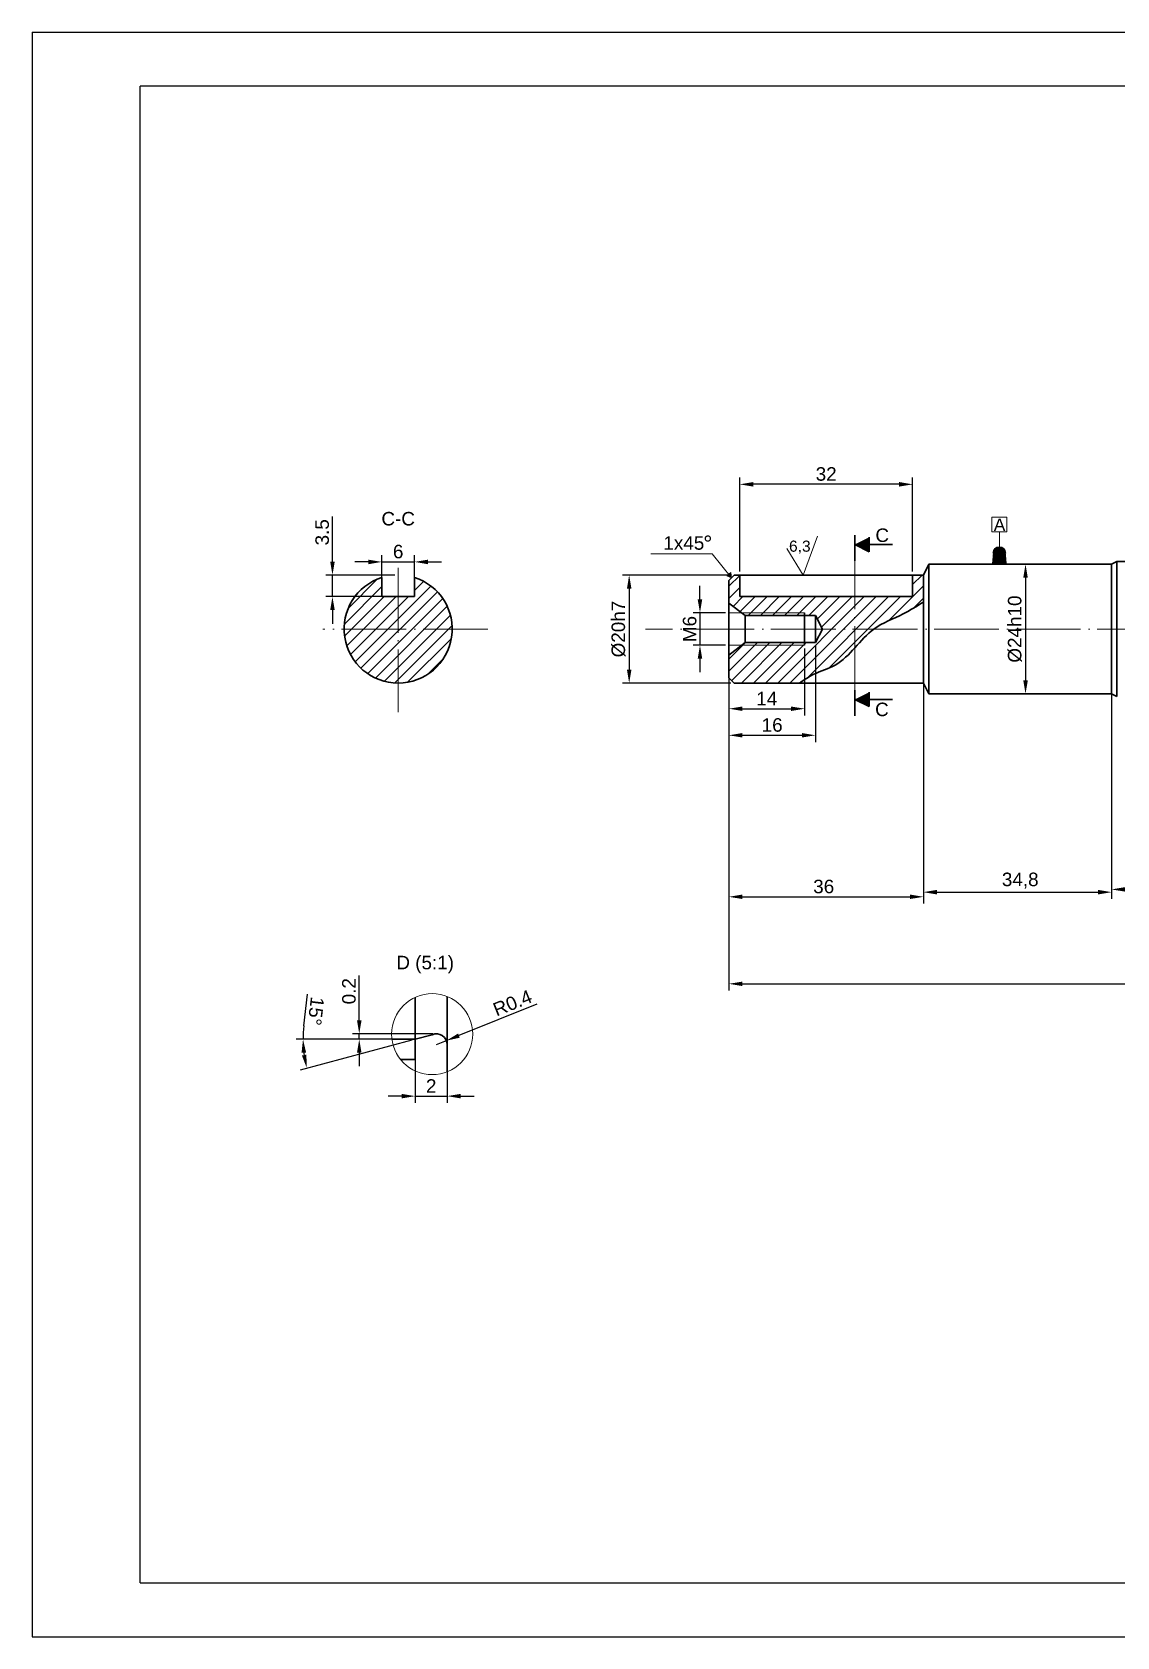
# Model space of a CAD drawing. Header units: millimetres. Extents: x 53 to 473, y 24 to 321.
# Drawn here: x 53.1 to 253.8, y 24.1 to 321.1 of the extents above; entities that cross this region are included whole.
import ezdxf

# ---------------------------------------------------------------- set-up
doc = ezdxf.new("R2010")
doc.units = ezdxf.units.MM
doc.header["$LTSCALE"] = 0.5
doc.linetypes.add('ACAD_ISO04W100', pattern=[30, 24, -3, 0, -3])
for name, color, linetype, lineweight in [('Centerline', 7, 'ACAD_ISO04W100', 13), ('Linii groase', 7, 'Continuous', 30), ('Linii subtiri', 7, 'Continuous', 13)]:
    doc.layers.add(name, color=color, linetype=linetype, lineweight=lineweight)
doc.styles.get("Standard").update_dxf_attribs({"font": 'arial.ttf'})
doc.dimstyles.new('ISO-25', dxfattribs={"dimtxt": 2.5, "dimasz": 2.5, "dimexe": 1.25, "dimexo": 0.625, "dimtad": 1, "dimtxsty": 'Standard', "dimcen": 2.5, "dimadec": 0, "dimazin": 0, "dimtfac": 1, "dimtmove": 0, "dimatfit": 3, "dimfxl": 1, "dimarcsym": 0})

# ---------------------------------------------------------------- blocks, each defined once
blk = doc.blocks.new('*D7')
at = {"layer": 'Defpoints', "color": 0, "transparency": 16777216}
for p in [(183.05, 220.66), (163.59, 200.66), (183.05, 200.66)]:
    blk.add_point(p, dxfattribs=at)
at = {"layer": 'Linii subtiri', "color": 0, "lineweight": -2, "transparency": 16777216}
for p, q in [((182.42, 220.66), (162.34, 220.66)), ((163.59, 218.16), (163.59, 203.16)), ((182.42, 200.66), (162.34, 200.66))]:
    blk.add_line(p, q, dxfattribs=at)
at = {"layer": 'Linii subtiri', "color": 0, "transparency": 16777216}
for points in [[(163.18, 218.16), (164.01, 218.16), (163.59, 220.66)], [(163.18, 203.16), (164.01, 203.16), (163.59, 200.66)]]:
    blk.add_solid(points, dxfattribs=at)
at = {"layer": 'Linii subtiri', "color": 0, "transparency": 16777216, "insert": (161.62, 210.66), "char_height": 2.5, "attachment_point": 5, "rotation": 90}
blk.add_mtext('%%C20h7', dxfattribs=at)
blk = doc.blocks.new('*D8')
at = {"layer": 'Defpoints', "color": 0, "transparency": 16777216}
for p in [(182.05, 213.66), (176.69, 207.66), (182.05, 207.66)]:
    blk.add_point(p, dxfattribs=at)
at = {"layer": 'Linii subtiri', "color": 0, "lineweight": -2, "transparency": 16777216}
for p, q in [((176.69, 216.16), (176.69, 218.66)), ((181.42, 213.66), (175.44, 213.66)), ((176.69, 213.66), (176.69, 207.66)), ((181.42, 207.66), (175.44, 207.66)), ((176.69, 205.16), (176.69, 202.66))]:
    blk.add_line(p, q, dxfattribs=at)
at = {"layer": 'Linii subtiri', "color": 0, "transparency": 16777216}
for points in [[(176.27, 216.16), (177.11, 216.16), (176.69, 213.66)], [(176.27, 205.16), (177.11, 205.16), (176.69, 207.66)]]:
    blk.add_solid(points, dxfattribs=at)
at = {"layer": 'Linii subtiri', "color": 0, "transparency": 16777216, "insert": (174.79, 210.66), "char_height": 2.5, "attachment_point": 5, "rotation": 90}
blk.add_mtext('M6', dxfattribs=at)
blk = doc.blocks.new('*D9')
at = {"layer": 'Defpoints', "color": 0, "transparency": 16777216}
for p in [(182.05, 207.66), (196.05, 207.66), (196.05, 195.92)]:
    blk.add_point(p, dxfattribs=at)
at = {"layer": 'Linii subtiri', "color": 0, "lineweight": -2, "transparency": 16777216}
for p, q in [((182.05, 207.04), (182.05, 194.67)), ((196.05, 207.04), (196.05, 194.67)), ((184.55, 195.92), (193.55, 195.92))]:
    blk.add_line(p, q, dxfattribs=at)
at = {"layer": 'Linii subtiri', "color": 0, "transparency": 16777216}
for points in [[(184.55, 196.33), (184.55, 195.5), (182.05, 195.92)], [(193.55, 196.33), (193.55, 195.5), (196.05, 195.92)]]:
    blk.add_solid(points, dxfattribs=at)
at = {"layer": 'Linii subtiri', "color": 0, "transparency": 16777216, "insert": (189.05, 197.8), "char_height": 2.5, "attachment_point": 5}
blk.add_mtext('14', dxfattribs=at)
blk = doc.blocks.new('*D10')
at = {"layer": 'Defpoints', "color": 0, "transparency": 16777216}
for p in [(198.05, 208.16), (182.05, 207.66), (198.05, 191)]:
    blk.add_point(p, dxfattribs=at)
at = {"layer": 'Linii subtiri', "color": 0, "lineweight": -2, "transparency": 16777216}
for p, q in [((182.05, 207.04), (182.05, 189.75)), ((198.05, 207.54), (198.05, 189.75)), ((184.55, 191), (195.55, 191))]:
    blk.add_line(p, q, dxfattribs=at)
at = {"layer": 'Linii subtiri', "color": 0, "transparency": 16777216}
for points in [[(184.55, 191.42), (184.55, 190.59), (182.05, 191)], [(195.55, 191.42), (195.55, 190.59), (198.05, 191)]]:
    blk.add_solid(points, dxfattribs=at)
at = {"layer": 'Linii subtiri', "color": 0, "transparency": 16777216, "insert": (190.05, 192.9), "char_height": 2.5, "attachment_point": 5}
blk.add_mtext('16', dxfattribs=at)
blk = doc.blocks.new('*D11')
at = {"layer": 'Defpoints', "color": 0, "transparency": 16777216}
for p in [(182.05, 201.66), (218.05, 200.66), (218.05, 161.11)]:
    blk.add_point(p, dxfattribs=at)
at = {"layer": 'Linii subtiri', "color": 0, "lineweight": -2, "transparency": 16777216}
for p, q in [((182.05, 201.04), (182.05, 159.86)), ((218.05, 200.04), (218.05, 159.86)), ((184.55, 161.11), (215.55, 161.11))]:
    blk.add_line(p, q, dxfattribs=at)
at = {"layer": 'Linii subtiri', "color": 0, "transparency": 16777216}
for points in [[(184.55, 161.53), (184.55, 160.7), (182.05, 161.11)], [(215.55, 161.53), (215.55, 160.7), (218.05, 161.11)]]:
    blk.add_solid(points, dxfattribs=at)
at = {"layer": 'Linii subtiri', "color": 0, "transparency": 16777216, "insert": (199.59, 163.01), "char_height": 2.5, "attachment_point": 5}
blk.add_mtext('36', dxfattribs=at)
blk = doc.blocks.new('*D12')
at = {"layer": 'Defpoints', "color": 0, "transparency": 16777216}
for p in [(184.05, 237.45), (184.05, 220.66), (216.05, 220.66)]:
    blk.add_point(p, dxfattribs=at)
at = {"layer": 'Linii subtiri', "color": 0, "lineweight": -2, "transparency": 16777216}
for p, q in [((184.05, 221.29), (184.05, 238.7)), ((216.05, 221.29), (216.05, 238.7)), ((213.55, 237.45), (186.55, 237.45))]:
    blk.add_line(p, q, dxfattribs=at)
at = {"layer": 'Linii subtiri', "color": 0, "transparency": 16777216}
for points in [[(186.55, 237.87), (186.55, 237.03), (184.05, 237.45)], [(213.55, 237.87), (213.55, 237.03), (216.05, 237.45)]]:
    blk.add_solid(points, dxfattribs=at)
at = {"layer": 'Linii subtiri', "color": 0, "transparency": 16777216, "insert": (200.05, 239.35), "char_height": 2.5, "attachment_point": 5}
blk.add_mtext('32', dxfattribs=at)
blk = doc.blocks.new('*D14')
at = {"layer": 'Defpoints', "color": 0, "transparency": 16777216}
for p in [(218.05, 220.66), (252.85, 222.66), (252.85, 161.97)]:
    blk.add_point(p, dxfattribs=at)
at = {"layer": 'Linii subtiri', "color": 0, "lineweight": -2, "transparency": 16777216}
for p, q in [((218.05, 220.04), (218.05, 160.72)), ((252.85, 222.04), (252.85, 160.72)), ((220.55, 161.97), (250.35, 161.97))]:
    blk.add_line(p, q, dxfattribs=at)
at = {"layer": 'Linii subtiri', "color": 0, "transparency": 16777216}
for points in [[(220.55, 162.39), (220.55, 161.55), (218.05, 161.97)], [(250.35, 162.39), (250.35, 161.55), (252.85, 161.97)]]:
    blk.add_solid(points, dxfattribs=at)
at = {"layer": 'Linii subtiri', "color": 0, "transparency": 16777216, "insert": (235.96, 164.1), "char_height": 2.5, "attachment_point": 5}
blk.add_mtext('34,8', dxfattribs=at)
blk = doc.blocks.new('*D15')
at = {"layer": 'Defpoints', "color": 0, "transparency": 16777216}
for p in [(219.05, 222.66), (219.05, 198.66), (236.94, 198.66)]:
    blk.add_point(p, dxfattribs=at)
at = {"layer": 'Linii subtiri', "color": 0, "lineweight": -2, "transparency": 16777216}
for p, q in [((219.67, 222.66), (238.19, 222.66)), ((236.94, 220.16), (236.94, 201.16)), ((219.67, 198.66), (238.19, 198.66))]:
    blk.add_line(p, q, dxfattribs=at)
at = {"layer": 'Linii subtiri', "color": 0, "transparency": 16777216}
for points in [[(236.52, 220.16), (237.36, 220.16), (236.94, 222.66)], [(236.52, 201.16), (237.36, 201.16), (236.94, 198.66)]]:
    blk.add_solid(points, dxfattribs=at)
at = {"layer": 'Linii subtiri', "color": 0, "transparency": 16777216, "insert": (234.97, 210.66), "char_height": 2.5, "attachment_point": 5, "rotation": 90}
blk.add_mtext('%%C24h10', dxfattribs=at)
blk = doc.blocks.new('*D16')
at = {"layer": 'Defpoints', "color": 0, "transparency": 16777216}
for p in [(252.85, 222.66), (268.85, 222.16), (268.85, 162.48)]:
    blk.add_point(p, dxfattribs=at)
at = {"layer": 'Linii subtiri', "color": 0, "lineweight": -2, "transparency": 16777216}
for p, q in [((252.85, 222.04), (252.85, 161.23)), ((268.85, 221.54), (268.85, 161.23)), ((255.35, 162.48), (266.35, 162.48))]:
    blk.add_line(p, q, dxfattribs=at)
at = {"layer": 'Linii subtiri', "color": 0, "transparency": 16777216}
for points in [[(255.35, 162.9), (255.35, 162.07), (252.85, 162.48)], [(266.35, 162.9), (266.35, 162.07), (268.85, 162.48)]]:
    blk.add_solid(points, dxfattribs=at)
at = {"layer": 'Linii subtiri', "color": 0, "transparency": 16777216, "insert": (260.85, 164.38), "char_height": 2.5, "attachment_point": 5}
blk.add_mtext('16', dxfattribs=at)
blk = doc.blocks.new('*D23')
at = {"layer": 'Defpoints', "color": 0, "transparency": 16777216}
for p in [(182.05, 201.66), (353.85, 199.16), (353.85, 145.01)]:
    blk.add_point(p, dxfattribs=at)
at = {"layer": 'Linii subtiri', "color": 0, "lineweight": -2, "transparency": 16777216}
for p, q in [((182.05, 201.04), (182.05, 143.76)), ((353.85, 198.54), (353.85, 143.76)), ((184.55, 145.01), (351.35, 145.01))]:
    blk.add_line(p, q, dxfattribs=at)
at = {"layer": 'Linii subtiri', "color": 0, "transparency": 16777216}
for points in [[(184.55, 145.42), (184.55, 144.59), (182.05, 145.01)], [(351.35, 145.42), (351.35, 144.59), (353.85, 145.01)]]:
    blk.add_solid(points, dxfattribs=at)
at = {"layer": 'Linii subtiri', "color": 0, "transparency": 16777216, "insert": (267.95, 147.13), "char_height": 2.5, "attachment_point": 5}
blk.add_mtext('171,8', dxfattribs=at)
blk = doc.blocks.new('*D25')
at = {"layer": 'Defpoints', "color": 0, "transparency": 16777216}
for p in [(123.84, 223.09), (117.84, 216.66), (123.84, 216.66)]:
    blk.add_point(p, dxfattribs=at)
at = {"layer": 'Linii subtiri', "color": 0, "lineweight": -2, "transparency": 16777216}
for p, q in [((115.34, 223.09), (112.84, 223.09)), ((117.84, 217.29), (117.84, 224.34)), ((117.84, 223.09), (123.84, 223.09)), ((123.84, 217.29), (123.84, 224.34)), ((126.34, 223.09), (128.84, 223.09))]:
    blk.add_line(p, q, dxfattribs=at)
at = {"layer": 'Linii subtiri', "color": 0, "transparency": 16777216}
for points in [[(115.34, 223.5), (115.34, 222.67), (117.84, 223.09)], [(126.34, 223.5), (126.34, 222.67), (123.84, 223.09)]]:
    blk.add_solid(points, dxfattribs=at)
at = {"layer": 'Linii subtiri', "color": 0, "transparency": 16777216, "insert": (120.84, 224.99), "char_height": 2.5, "attachment_point": 5}
blk.add_mtext('6', dxfattribs=at)
blk = doc.blocks.new('*D26')
at = {"layer": 'Defpoints', "color": 0, "transparency": 16777216}
for p in [(108.68, 220.66), (120.84, 220.66), (120.84, 216.66)]:
    blk.add_point(p, dxfattribs=at)
at = {"layer": 'Linii subtiri', "color": 0, "lineweight": -2, "transparency": 16777216}
for p, q in [((108.68, 223.16), (108.68, 231.48)), ((120.22, 220.66), (107.43, 220.66)), ((108.68, 216.66), (108.68, 220.66)), ((120.22, 216.66), (107.43, 216.66)), ((108.68, 214.16), (108.68, 211.66))]:
    blk.add_line(p, q, dxfattribs=at)
at = {"layer": 'Linii subtiri', "color": 0, "transparency": 16777216}
for points in [[(108.26, 223.16), (109.1, 223.16), (108.68, 220.66)], [(108.26, 214.16), (109.1, 214.16), (108.68, 216.66)]]:
    blk.add_solid(points, dxfattribs=at)
at = {"layer": 'Linii subtiri', "color": 0, "transparency": 16777216, "insert": (106.78, 228.57), "char_height": 2.5, "attachment_point": 5, "rotation": 90}
blk.add_mtext('3.5', dxfattribs=at)
blk = doc.blocks.new('*D29')
at = {"layer": 'Defpoints', "color": 0, "transparency": 16777216}
for p in [(127.91, 133.75), (129.76, 134.49)]:
    blk.add_point(p, dxfattribs=at)
at = {"layer": 'Linii subtiri', "color": 0, "lineweight": -2, "transparency": 16777216}
for p, q in [((146.5, 141.22), (132.08, 135.42)), ((127.91, 133.75), (129.76, 134.49))]:
    blk.add_line(p, q, dxfattribs=at)
at = {"layer": 'Linii subtiri', "color": 0, "transparency": 16777216}
blk.add_solid([(131.93, 135.81), (132.24, 135.04), (129.76, 134.49)], dxfattribs=at)
at = {"layer": 'Linii subtiri', "color": 0, "transparency": 16777216, "insert": (142, 141.46), "char_height": 2.5, "width": 4.0404, "attachment_point": 5, "rotation": 21.8847}
blk.add_mtext('R0.4', dxfattribs=at)
blk = doc.blocks.new('*D30')
at = {"layer": 'Defpoints', "color": 0, "transparency": 16777216}
for p in [(119.91, 134.75), (123.98, 134.75), (123.98, 134.75), (127.13, 135.59), (103.55, 131.14)]:
    blk.add_point(p, dxfattribs=at)
at = {"layer": 'Linii subtiri', "color": 0, "lineweight": -2, "transparency": 16777216}
for p, q in [((103.38, 137.24), (104.09, 143.12)), ((119.28, 134.75), (101.98, 134.75)), ((123.38, 134.59), (102.73, 129.05))]:
    blk.add_line(p, q, dxfattribs=at)
for start, end in [(173.0941, 180), (186.9059, 188.0941)]:
    blk.add_arc((123.98, 134.75), 20.75, start, end, dxfattribs=at)
at = {"layer": 'Linii subtiri', "color": 0, "transparency": 16777216}
for points in [[(102.96, 132.23), (103.8, 132.28), (103.23, 134.75)], [(103.85, 131.91), (103.03, 131.74), (103.94, 129.38)]]:
    blk.add_solid(points, dxfattribs=at)
at = {"layer": 'Linii subtiri', "color": 0, "transparency": 16777216, "insert": (105.62, 139.95), "char_height": 2.5, "attachment_point": 5, "rotation": 263.0941}
blk.add_mtext('15°', dxfattribs=at)
blk = doc.blocks.new('*D32')
at = {"layer": 'Defpoints', "color": 0, "transparency": 16777216}
for p in [(123.98, 134.75), (129.91, 133.75), (129.91, 124.22)]:
    blk.add_point(p, dxfattribs=at)
at = {"layer": 'Linii subtiri', "color": 0, "lineweight": -2, "transparency": 16777216}
for p, q in [((123.98, 134.12), (123.98, 122.97)), ((129.91, 133.12), (129.91, 122.97)), ((121.48, 124.22), (118.98, 124.22)), ((123.98, 124.22), (129.91, 124.22)), ((132.41, 124.22), (134.91, 124.22))]:
    blk.add_line(p, q, dxfattribs=at)
at = {"layer": 'Linii subtiri', "color": 0, "transparency": 16777216}
for points in [[(121.48, 124.64), (121.48, 123.8), (123.98, 124.22)], [(132.41, 124.64), (132.41, 123.8), (129.91, 124.22)]]:
    blk.add_solid(points, dxfattribs=at)
at = {"layer": 'Linii subtiri', "color": 0, "transparency": 16777216, "insert": (126.95, 126.1), "char_height": 2.5, "attachment_point": 5}
blk.add_mtext('2', dxfattribs=at)
blk = doc.blocks.new('*D33')
at = {"layer": 'Defpoints', "color": 0, "transparency": 16777216}
for p in [(113.64, 135.75), (123.98, 134.75), (127.91, 135.75)]:
    blk.add_point(p, dxfattribs=at)
at = {"layer": 'Linii subtiri', "color": 0, "lineweight": -2, "transparency": 16777216}
for p, q in [((113.64, 138.25), (113.64, 146.52)), ((127.28, 135.75), (112.39, 135.75)), ((123.36, 134.75), (112.39, 134.75)), ((113.64, 134.75), (113.64, 135.75)), ((113.64, 132.25), (113.64, 129.75))]:
    blk.add_line(p, q, dxfattribs=at)
at = {"layer": 'Linii subtiri', "color": 0, "transparency": 16777216}
for points in [[(113.22, 138.25), (114.06, 138.25), (113.64, 135.75)], [(113.22, 132.25), (114.06, 132.25), (113.64, 134.75)]]:
    blk.add_solid(points, dxfattribs=at)
at = {"layer": 'Linii subtiri', "color": 0, "transparency": 16777216, "insert": (111.74, 143.64), "char_height": 2.5, "attachment_point": 5, "rotation": 90}
blk.add_mtext('0.2', dxfattribs=at)

msp = doc.modelspace()

# ---------------------------------------------------------------- hatches: boundary and pattern name
at = {"layer": 'Linii groase'}
h = msp.add_hatch(color=256, dxfattribs=at)
h.dxf.hatch_style = 1
h.paths.add_polyline_path([(208.022, 226.314), (208.022, 227.653), (205.337, 226.314)])
h.paths.add_polyline_path([(208.022, 224.975), (208.022, 226.314), (205.337, 226.314)])
h = msp.add_hatch(color=256, dxfattribs=at)
h.dxf.hatch_style = 1
h.paths.add_polyline_path([(208.022, 197.649), (208.022, 198.988), (205.337, 197.649)])
h.paths.add_polyline_path([(208.022, 196.31), (208.022, 197.649), (205.337, 197.649)])
at = {"layer": 'Linii subtiri'}
h = msp.add_hatch(color=256, dxfattribs=at)
h.dxf.hatch_style = 1
h.paths.add_polyline_path([(233.287, 224.709, 1), (230.908, 224.709), (230.73, 222.665), (233.465, 222.665)])
h = msp.add_hatch(dxfattribs=at)
h.set_pattern_fill('ANSI31', color=256, scale=0.5)
h.set_pattern_definition([(45, (-246.5724, 31.4664), (-1.122532, 1.122532), [])])
h.paths.add_polyline_path([(120.842, 216.665), (117.842, 216.665), (117.842, 220.204, 0.3275382), (110.842, 210.665), (120.842, 210.665)])
h.paths.add_polyline_path([(120.842, 210.665), (110.842, 210.665, 0.4142136), (120.842, 200.665)])
h.paths.add_polyline_path([(130.842, 210.665), (120.842, 210.665), (120.842, 200.665, 0.4142136)])
h.paths.add_polyline_path([(123.842, 220.204), (123.842, 216.665), (120.842, 216.665), (120.842, 210.665), (130.842, 210.665, 0.3275382)])
h = msp.add_hatch(color=256, dxfattribs=at)
h.dxf.hatch_style = 1
h.paths.add_polyline_path([(181.669, 220.526), (182.026, 220.813), (182.549, 220.165)])
h = msp.add_hatch(color=256, dxfattribs=at)
h.dxf.hatch_style = 1
h.paths.add_polyline_path([(182.383, 221.101), (182.026, 220.813), (182.549, 220.165)])
h = msp.add_hatch(dxfattribs=at)
h.set_pattern_fill('ANSI31', color=256, scale=0.5, angle=180)
h.set_pattern_definition([(225, (542.5253, 372.5018), (1.122532, -1.122532), [])])
edge = h.paths.add_edge_path()
edge.add_line((182.049, 201.665), (183.049, 200.665))
edge.add_line((183.049, 200.665), (195.097, 200.665))
edge.add_spline(control_points=[(195.097, 200.665), (195.955, 201.249), (197.203, 202.099), (198.607, 202.675), (199.049, 202.849)], knot_values=[23.1440294, 23.1440294, 23.1440294, 23.1440294, 26.2483036, 27.6624523, 27.6624523, 27.6624523, 27.6624523], degree=3, periodic=0)
edge.add_line((199.049, 202.849), (199.049, 210.094))
edge.add_line((199.049, 210.094), (198.049, 208.165))
edge.add_line((198.049, 208.165), (196.049, 208.165))
edge.add_line((196.049, 208.165), (196.049, 207.665))
edge.add_line((196.049, 207.665), (193.549, 207.665))
edge.add_line((193.549, 207.665), (184.399, 207.665))
edge.add_line((184.399, 207.665), (182.049, 205.855))
edge.add_line((182.049, 205.855), (182.049, 201.665))
edge = h.paths.add_edge_path()
edge.add_spline(control_points=[(199.049, 202.849), (199.961, 203.206), (203.988, 204.63), (206.262, 208.756), (208.873, 210.665)], knot_values=[10.4526284, 10.4526284, 10.4526284, 10.4526284, 13.3674026, 23.1440294, 23.1440294, 23.1440294, 23.1440294], degree=3, periodic=0)
edge.add_line((208.873, 210.665), (199.344, 210.665))
edge.add_line((199.344, 210.665), (199.049, 210.094))
edge.add_line((199.049, 210.094), (199.049, 202.849))
edge = h.paths.add_edge_path()
edge.add_line((199.049, 211.235), (199.344, 210.665))
edge.add_line((199.344, 210.665), (208.873, 210.665))
edge.add_spline(control_points=[(208.873, 210.665), (210.504, 211.857), (213.87, 213.049), (216.822, 214.897), (218.049, 215.665)], knot_values=[0, 0, 0, 0, 6.1068355, 10.4526284, 10.4526284, 10.4526284, 10.4526284], degree=3, periodic=0)
edge.add_line((218.049, 215.665), (218.049, 220.665))
edge.add_line((218.049, 220.665), (216.049, 220.665))
edge.add_line((216.049, 220.665), (216.049, 216.665))
edge.add_line((216.049, 216.665), (199.049, 216.665))
edge.add_line((199.049, 216.665), (199.049, 211.235))
h.paths.add_polyline_path([(182.049, 215.474), (184.399, 213.665), (193.549, 213.665), (196.049, 213.665), (196.049, 213.165), (198.049, 213.165), (199.049, 211.235), (199.049, 216.665), (184.049, 216.665), (184.049, 220.665), (183.049, 220.665), (182.049, 219.665)])
h.paths.add_polyline_path([(185.049, 213.165), (194.049, 213.165), (196.049, 213.165), (196.049, 213.665), (193.549, 213.665), (184.399, 213.665)], flags=17)
h.paths.add_polyline_path([(184.399, 207.665), (193.549, 207.665), (196.049, 207.665), (196.049, 208.165), (194.049, 208.165), (185.049, 208.165)], flags=17)

# ---------------------------------------------------------------- linework, layer by layer
for p, q in [((53.095, 321.142), (53.095, 24.142)), ((53.095, 321.142), (473.095, 321.142)), ((73.095, 34.142), (73.095, 311.142)), ((463.095, 311.142), (73.095, 311.142)), ((73.095, 34.142), (463.095, 34.142)), ((53.095, 24.142), (473.095, 24.142))]:
    msp.add_line(p, q)
at = {"layer": 'Centerline'}
for p, q in [((205.337, 226.314), (205.337, 194.611)), ((120.842, 221.964), (120.842, 195.266)), ((137.444, 210.665), (106.886, 210.665)), ((367.925, 210.665), (166.617, 210.665))]:
    msp.add_line(p, q, dxfattribs=at)
at = {"layer": 'Linii groase'}
for p, q in [((205.337, 228.022), (205.337, 223.276)), ((205.337, 226.314), (212.337, 226.314)), ((205.337, 226.314), (208.022, 224.975)), ((208.022, 227.653), (208.022, 226.314)), ((208.022, 224.975), (208.022, 226.314)), ((253.849, 223.165), (252.849, 222.665)), ((267.849, 223.165), (253.849, 223.165)), ((253.849, 223.165), (253.849, 210.665)), ((253.849, 210.665), (253.849, 223.165)), ((117.842, 216.665), (117.842, 220.204)), ((123.842, 216.665), (123.842, 220.204)), ((183.049, 220.665), (182.049, 219.665)), ((183.049, 220.665), (184.049, 220.665)), ((184.049, 216.665), (184.049, 220.665)), ((216.049, 220.665), (184.049, 220.665)), ((218.049, 220.665), (216.049, 220.665)), ((216.049, 220.665), (216.049, 216.665)), ((219.049, 222.665), (218.049, 220.665)), ((218.049, 210.665), (218.049, 220.665)), ((229.049, 222.665), (219.049, 222.665)), ((219.049, 198.665), (219.049, 222.665)), ((231.849, 222.665), (229.049, 222.665)), ((252.849, 222.665), (231.849, 222.665)), ((252.849, 222.665), (252.849, 210.665)), ((182.049, 219.665), (182.049, 213.665)), ((120.842, 216.665), (117.842, 216.665)), ((120.842, 216.665), (117.842, 216.665)), ((120.842, 216.665), (123.842, 216.665)), ((120.842, 216.665), (123.842, 216.665)), ((185.049, 213.165), (182.049, 215.474)), ((216.049, 216.665), (184.049, 216.665)), ((182.049, 201.665), (182.049, 213.665)), ((194.049, 213.165), (185.049, 213.165)), ((185.049, 210.665), (185.049, 213.165)), ((194.049, 213.165), (198.049, 213.165)), ((196.049, 213.665), (196.049, 207.665)), ((198.049, 213.165), (198.049, 208.165)), ((198.049, 213.165), (199.344, 210.665)), ((185.049, 208.165), (182.049, 205.855)), ((185.049, 210.665), (185.049, 208.165)), ((194.049, 208.165), (185.049, 208.165)), ((194.049, 208.165), (198.049, 208.165)), ((199.344, 210.665), (198.049, 208.165)), ((218.049, 210.665), (218.049, 200.665)), ((218.049, 210.665), (218.049, 200.665)), ((219.049, 198.665), (219.049, 210.665)), ((252.849, 198.665), (252.849, 210.665)), ((253.849, 198.165), (253.849, 210.665)), ((183.049, 200.665), (182.049, 201.665)), ((218.049, 200.665), (183.049, 200.665)), ((205.337, 199.357), (205.337, 194.611)), ((219.049, 198.665), (218.049, 200.665)), ((205.337, 197.649), (212.337, 197.649)), ((205.337, 197.649), (208.022, 196.31)), ((208.022, 198.988), (208.022, 197.649)), ((208.022, 196.31), (208.022, 197.649)), ((229.049, 198.665), (219.049, 198.665)), ((231.849, 198.665), (229.049, 198.665)), ((252.849, 198.665), (231.849, 198.665)), ((253.849, 198.165), (252.849, 198.665)), ((129.907, 128.729), (129.907, 142.665)), ((123.984, 130.98), (123.984, 142.504)), ((123.984, 134.748), (119.693, 134.748)), ((127.129, 135.59), (123.984, 134.748)), ((129.907, 134.748), (129.907, 135.748)), ((129.907, 134.748), (129.907, 134.948)), ((123.984, 130.98), (121.302, 130.98))]:
    msp.add_line(p, q, dxfattribs=at)
for centre, radius, start, end in [((120.842, 210.665), 10, 107.4576, 72.5424), ((127.907, 133.748), 2, 0, 112.88552)]:
    msp.add_arc(centre, radius, start, end, dxfattribs=at)
msp.add_spline([(218.049, 215.665), (214.296, 213.474), (208.873, 210.665), (201.718, 204.002), (197.743, 202.288), (195.097, 200.665)], degree=3, dxfattribs=at)
at = {"layer": 'Linii subtiri'}
for p, q in [((233.465, 231.369), (230.73, 231.369)), ((230.73, 231.369), (230.73, 228.634)), ((233.465, 228.634), (233.465, 231.369)), ((195.803, 220.665), (198.464, 227.859)), ((230.73, 228.634), (232.098, 228.634)), ((232.098, 225.898), (232.098, 228.634)), ((232.098, 228.634), (233.465, 228.634)), ((167.623, 224.612), (178.965, 224.612)), ((178.965, 224.612), (182.549, 220.165)), ((195.803, 220.665), (192.778, 225.566)), ((181.669, 220.526), (182.026, 220.813)), ((182.549, 220.165), (181.669, 220.526)), ((182.383, 221.101), (182.026, 220.813)), ((182.549, 220.165), (182.383, 221.101)), ((182.049, 213.665), (193.549, 213.665)), ((193.549, 213.665), (196.049, 213.665)), ((182.049, 207.665), (193.549, 207.665)), ((193.549, 207.665), (196.049, 207.665))]:
    msp.add_line(p, q, dxfattribs=at)
msp.add_circle((127.132, 135.697), 7.5, dxfattribs=at)
msp.add_arc((232.098, 224.709), 1.189, 0, 180, dxfattribs=at)

# ---------------------------------------------------------------- texts
at = {"layer": 'Linii groase', "char_height": 2.5, "attachment_point": 1}
for s, width, insert in [('C-C', 4.07961, (117.741, 232.335)), ('C', 4.07961, (209.158, 229.278)), ('C', 4.07961, (209.101, 197.043)), ('D (5:1)', 16.44598, (120.499, 150.197))]:
    msp.add_mtext_dynamic_manual_height_columns(s, width=width, gutter_width=12.5, heights=[0], dxfattribs=dict(at, insert=insert))
at = {"layer": 'Linii subtiri', "attachment_point": 1}
for s, width, gutter_width, insert, char_height in [('^IA', 1.71181, 11.382, (231.073, 231.102), 2.2763), ('1x45{\\fCalibri|b0|i0|c238|p34;°}', 9.89533, 12.5, (169.92, 227.845), 2.5), ('6,3', 5.19144, 10.301, (193.17, 227.033), 2.0601)]:
    msp.add_mtext_dynamic_manual_height_columns(s, width=width, gutter_width=gutter_width, heights=[0], dxfattribs=dict(at, insert=insert, char_height=char_height))

# ---------------------------------------------------------------- dimensions: what is measured, and where the dimension line sits
at = {"layer": 'Linii subtiri'}
for base, p1, p2, picture, middle in [((184.049, 237.449), (216.049, 220.665), (184.049, 220.665), '*D12', (200.049, 237.449)), ((252.849, 161.969), (218.049, 220.665), (252.849, 222.665), '*D14', (235.965, 161.969)), ((268.849, 162.483), (252.849, 222.665), (268.849, 222.165), '*D16', (260.849, 162.483)), ((218.049, 161.113), (182.049, 201.665), (218.049, 200.665), '*D11', (199.588, 161.113)), ((353.849, 145.007), (182.049, 201.665), (353.849, 199.165), '*D23', (267.949, 145.007))]:
    dim = msp.add_linear_dim(base=base, p1=p1, p2=p2, dimstyle='ISO-25', dxfattribs=at)
    dim.commit()
    dim.dimension.update_dxf_attribs({"geometry": picture, "text_midpoint": middle, "dimtype": 160})
for base, p1, p2, text, picture, middle in [((108.68, 220.665), (120.842, 216.665), (120.842, 220.665), '3.5', '*D26', (106.778, 228.574)), ((163.594, 200.665), (183.049, 220.665), (183.049, 200.665), '%%C<>h7', '*D7', (161.622, 210.665)), ((236.941, 198.665), (219.049, 222.665), (219.049, 198.665), '%%C24h10', '*D15', (234.97, 210.665)), ((176.691, 207.665), (182.049, 213.665), (182.049, 207.665), 'M<>', '*D8', (174.79, 210.665)), ((113.64, 135.748), (123.984, 134.748), (127.907, 135.748), '0.2', '*D33', (111.739, 143.636))]:
    dim = msp.add_linear_dim(base=base, p1=p1, p2=p2, angle=90, text=text, dimstyle='ISO-25', dxfattribs=at)
    dim.commit()
    dim.dimension.update_dxf_attribs({"geometry": picture, "text_midpoint": middle})
for base, p1, p2, picture, middle in [((123.842, 223.088), (117.842, 216.665), (123.842, 216.665), '*D25', (120.842, 224.989)), ((198.049, 191.002), (182.049, 207.665), (198.049, 208.165), '*D10', (190.049, 192.904)), ((196.049, 195.918), (182.049, 207.665), (196.049, 207.665), '*D9', (189.049, 197.798))]:
    dim = msp.add_linear_dim(base=base, p1=p1, p2=p2, dimstyle='ISO-25', dxfattribs=at)
    dim.commit()
    dim.dimension.update_dxf_attribs({"geometry": picture, "text_midpoint": middle})
dim = msp.add_angular_dim_2l(base=(103.546, 131.144), line1=((123.984, 134.748), (119.907, 134.748)), line2=((127.129, 135.59), (123.984, 134.748)), dimstyle='ISO-25', dxfattribs=at)
dim.commit()
dim.dimension.update_dxf_attribs({"geometry": '*D30', "text_midpoint": (105.624, 139.953)})
dim = msp.add_radius_dim(center=(127.907, 133.748), mpoint=(129.762, 134.493), text='R0.4', dimstyle='ISO-25', dxfattribs=at)
dim.commit()
dim.dimension.update_dxf_attribs({"geometry": '*D29', "text_midpoint": (142.704, 139.692), "dimtype": 164})
dim = msp.add_linear_dim(base=(129.907, 124.219), p1=(123.984, 134.748), p2=(129.907, 133.748), text='2', dimstyle='ISO-25', dxfattribs=at)
dim.commit()
dim.dimension.update_dxf_attribs({"geometry": '*D32', "text_midpoint": (126.945, 124.219), "dimtype": 160})

doc.saveas('drawing.dxf')
